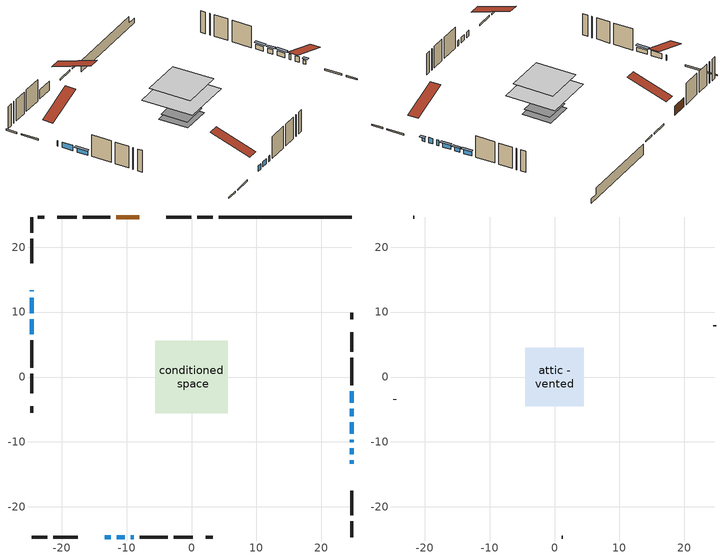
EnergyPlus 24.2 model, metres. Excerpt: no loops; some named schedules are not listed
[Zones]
conditioned space
 floor outside (Floor1 construction): -1.68,-1.68 -1.68,1.68 1.68,1.68 1.68,-1.68 z1.37
 floor adiabatic (AdiabaticFloorConstruction): -5.55,-5.55 -5.55,5.55 5.55,5.55 5.55,-5.55 z3.81
 floor foundation (Slab1 construction): -3.19,-3.19 -3.19,3.19 3.19,3.19 3.19,-3.19 z-1.07
 floor foundation (Slab2 construction): -2.88,-2.88 -2.88,2.88 2.88,2.88 2.88,-2.88 z0
 wall outside (RimJoist1 construction): 3.3,24.65 0.9,24.65 / -24.65,-24.65 -22.25,-24.65 / -24.65,24.65 -24.65,22.25 / 24.65,-24.65 24.65,-22.25 z1.37:1.67
 wall outside (RimJoist2 construction): -0.03,24.65 -3.86,24.65 / -21.32,-24.65 -17.49,-24.65 / -24.65,21.32 -24.65,17.49 / 24.65,-21.32 24.65,-17.49 z1.37:1.67
 wall outside (AdiabaticWallConstruction 1): -8.02,24.65 -11.57,24.65 z1.37:3.4
 wall outside (AdiabaticWallConstruction): -24.65,13.33 -24.65,13.17 / -13.33,-24.65 -12.47,-24.65 / -24.65,12.25 -24.65,9.84 / 24.65,-11.87 24.65,-10.98 / 24.65,-10.05 24.65,-9.65 / -11.54,-24.65 -10.32,-24.65 / -9.39,-24.65 -8.88,-24.65 z1.37:2.59; 24.65,-13.33 24.65,-12.79 z1.37:2.21; 24.65,-8.72 24.65,-6.96 z1.37:2.46; 24.65,-6.04 24.65,-4.89 / -24.65,8.91 -24.65,6.62 z1.37:2.36; 24.65,-3.96 24.65,-2.21 z1.37:2.44
 wall outside (Wall1 construction): -12.5,24.65 -16.78,24.65 / -7.95,-24.65 -3.68,-24.65 / -24.65,5.69 -24.65,1.42 / 24.65,-1.28 24.65,2.99 z1.37:6.25
 wall outside (Wall2 construction): -17.71,24.65 -20.66,24.65 / -2.75,-24.65 0.21,-24.65 / -24.65,0.49 -24.65,-2.47 / 24.65,3.92 24.65,6.88 z1.37:6.25
 wall outside (Wall4 construction): -22.66,24.65 -23.72,24.65 / 2.21,-24.65 3.27,-24.65 / -24.65,-4.47 -24.65,-5.53 / 24.65,8.88 24.65,9.94 z1.37:6.25
 wall foundation (FoundationWall1 construction): 4.23,24.65,-1.07 4.23,24.65,1.37 22.61,24.65,1.37 22.61,24.65,-0.13 24.65,24.65,-0.13 24.65,24.65,-1.07
 window (WindowConstruction 8): -24.65,13.33 -24.65,13.17 z1.37:2.59
 window (WindowConstruction 5): 24.65,-13.33 24.65,-12.79 z1.37:2.21
 window (WindowConstruction 6): -13.33,-24.65 -12.47,-24.65 z1.37:2.59
 window (WindowConstruction 7): -24.65,12.25 -24.65,9.84 z1.37:2.59
 window (WindowConstruction 9): 24.65,-11.86 24.65,-10.98 z1.37:2.59
 window (WindowConstruction 10): 24.65,-10.05 24.65,-9.65 z1.37:2.59
 window (WindowConstruction 11): -11.54,-24.65 -10.32,-24.65 z1.37:2.59
 window (WindowConstruction): 24.65,-8.72 24.65,-6.97 z1.37:2.46
 window (WindowConstruction 1): 24.65,-6.04 24.65,-4.89 z1.37:2.36
 window (WindowConstruction 2): -9.39,-24.65 -8.88,-24.65 z1.37:2.59
 window (WindowConstruction 3): -24.65,8.91 -24.65,6.62 z1.37:2.36
 window (WindowConstruction 4): 24.65,-3.96 24.65,-2.21 z1.37:2.44
 door (Door): -8.02,24.65 -11.57,24.65 z1.37:3.4
 ceiling adiabatic (AdiabaticFloorConstruction): 5.55,-5.55 5.55,5.55 -5.55,5.55 -5.55,-5.55 z3.81
attic - vented
 floor to conditioned space (Floor2 construction Reversed): -4.5,-4.5 -4.5,4.5 4.5,4.5 4.5,-4.5 z6.25
 wall outside (Wall3 construction): -21.59,24.65 -21.73,24.65 / 1.14,-24.65 1.28,-24.65 / -24.65,-3.4 -24.65,-3.54 / 24.65,7.81 24.65,7.95 z1.37:6.25
 roof outside (Roof1 construction): -7.1,24.65,6.25 -7.1,15.89,9.17 -4.79,15.89,9.17 -4.79,24.65,6.25; -14.26,-24.65,6.25 -14.26,-15.89,9.17 -16.56,-15.89,9.17 -16.56,-24.65,6.25; -24.65,14.26,6.25 -15.89,14.26,9.17 -15.89,16.56,9.17 -24.65,16.56,6.25; 24.65,-14.26,6.25 15.89,-14.26,9.17 15.89,-16.56,9.17 24.65,-16.56,6.25
shading: 24.65,-12.5 24.65,-13.63 25.26,-13.63 25.26,-12.5 z2.51; 24.65,-6.67 24.65,-9.02 25.26,-9.02 25.26,-6.67 z2.76; 24.65,-4.59 24.65,-6.33 25.26,-6.33 25.26,-4.59 z2.66; -24.65,6.32 -24.65,9.21 -25.26,9.21 -25.26,6.32 z2.66; 24.65,-1.91 24.65,-4.26 25.26,-4.26 25.26,-1.91 z2.74
[Building]
Building 1: Terrain=Suburbs
[Site:Location]
Summerland CS_BC: Latitude {deg}=49.56; Longitude {deg}=-119.65; Time Zone {hr}=-8; Elevation {m}=454; Keep Site Location Information=Yes
[Site:GroundTemperature:Shallow]
5.06956, 3.19416, 3.04397, 3.93394, 7.50669, 11.0628, 14.1458, 16.0987, 16.2646, 14.6762, 11.6719, 8.22487
[Site:WaterMainsTemperature]
Calculation Method=Schedule; Temperature Schedule=mains temperature schedule
[Material] Roughness=Rough; Thermal Absorptance=0.9
Name | Thickness {m} | Conductivity {W/m-K} | Density {kg/m3} | Specific Heat {J/kg-K} | Solar Absorptance | Visible Absorptance
asphalt or fiberglass shingles | 0.00635 | 0.162714 | 1121.4 | 1465.45 | 0.4 | 0.4
ceiling loosefill ins | 0.169333 | 0.0480833 | 16.02 | 1046.75 | 0.7 | 0.7
ceiling stud and cavity | 0.1397 | 0.0975857 | 65.682 | 1177.47 | 0.7 | 0.7
concrete 4.0 in. | 0.1016 | 1.803125 | 2242.8 | 837.4 | 0.7 | 0.7
concrete 8.0 in. | 0.2032 | 1.803125 | 2242.8 | 837.4 | 0.7 | 0.7
door material | 0.04445 | 0.0451087 | 512.64 | 1214.23 | 0.7 | 0.7
exterior vertical ins | 0.0860357 | 0.029427 | 32.04 | 1214.23 | 0.7 | 0.7
floor covering | 0.0127 | 0.0433444 | 54.468 | 1339.84 | 0.6 | 0.6
floor rigid ins; rim joist rigid ins; wall rigid ins | 0.051816 | 0.029427 | 32.04 | 1214.23 | 0.7 | 0.7
floor rigid ins 1; wall rigid ins 1 | 0.512978 | 0.029427 | 32.04 | 1214.23 | 0.7 | 0.7
floor stud and cavity | 0.1397 | 0.102213 | 92.3553 | 1139.71 | 0.7 | 0.7
floor stud and cavity 1 | 0.1397 | 1.75129 | 37.0049 | 1207.88 | 0.7 | 0.7
furniture material conditioned space 1 | 0.1524 | 0.115458 | 640.8 | 1214.23 | 0.6 | 0.6
gypsum board | 0.0127 | 0.160291 | 801 | 837.4 | 0.6 | 0.6
gypsum board 1 | 0.0127 | 0.160291 | 801 | 837.4 | 0.7 | 0.7
osb sheathing 0.5 in. | 0.0127 | 0.115458 | 512.64 | 1214.23 | 0.7 | 0.7
osb sheathing 0.75 in. | 0.01905 | 0.115458 | 512.64 | 1214.23 | 0.7 | 0.7
osb sheathing 2.0 in. | 0.0508 | 0.115458 | 512.64 | 1214.23 | 0.7 | 0.7
rim joist stud and cavity | 0.0508 | 0.0408884 | 125.044 | 1163.47 | 0.6 | 0.6
rim joist stud and cavity 1 | 0.0508 | 0.0403734 | 125.044 | 1163.47 | 0.6 | 0.6
wall stud and cavity | 0.1397 | 0.219778 | 139.0536 | 1170.24 | 0.7 | 0.7
wall stud and cavity 1 | 0.1397 | 0.231988 | 139.0536 | 1170.24 | 0.7 | 0.7
wall stud and cavity 2 | 0.0889 | 6.9971 | 50.32683 | 1063.81 | 0.6 | 0.6
wall stud and cavity 3 | 0.1397 | 0.29291 | 139.0536 | 1170.24 | 0.7 | 0.7
wall stud and cavity 4 | 0.0889 | 0.380278 | 52.3479 | 1209.89 | 0.7 | 0.7
wall stud and cavity 5 | 0.0889 | 0.391764 | 83.0341 | 1211.67 | 0.7 | 0.7
wood siding | 0.0254 | 0.102417 | 544.68 | 1172.36 | 0.4 | 0.4
wood siding 1 | 0.00254 | 0.102417 | 544.68 | 1172.36 | 0.4 | 0.4
wood siding 2; wood siding 3; wood siding 4 | 0.0254 | 0.102417 | 544.68 | 1172.36 | 0.7 | 0.7
[WindowMaterial:SimpleGlazingSystem]
Name | U-Factor {W/m2-K} | Solar Heat Gain Coefficient
WindowMaterial | 2.91168 | 0.67
WindowMaterial 1 | 2.93382 | 0.65
WindowMaterial 10 | 2.96789 | 0.62
WindowMaterial 2 | 3.01161 | 0.56
WindowMaterial 3 | 2.91338 | 0.67
WindowMaterial 4 | 2.99458 | 0.59
WindowMaterial 5 | 2.9395 | 0.65
WindowMaterial 6 | 2.929848 | 0.66
WindowMaterial 7 | 4.94781 | 0.44
WindowMaterial 8 | 2.93609 | 0.65
WindowMaterial 9 | 2.99117 | 0.59
[Construction]
AdiabaticFloorConstruction: floor stud and cavity 1, floor rigid ins 1, osb sheathing 0.75 in., floor covering
AdiabaticWallConstruction: wood siding 3, wall rigid ins 1, wall stud and cavity 4, gypsum board
AdiabaticWallConstruction 1: wood siding 4, wall rigid ins 1, wall stud and cavity 4, gypsum board
Door: door material
Floor1 construction: floor stud and cavity, floor rigid ins, osb sheathing 0.75 in., floor covering
Floor2 construction Reversed: gypsum board, ceiling stud and cavity, ceiling loosefill ins
FoundationWall1 construction: concrete 8.0 in., gypsum board 1
furniture construction conditioned space 1: furniture material conditioned space 1
PartitionWallConstruction: gypsum board, wall stud and cavity 5, gypsum board
RimJoist1 construction: wood siding 2, rim joist rigid ins, osb sheathing 2.0 in., rim joist stud and cavity
RimJoist2 construction: wood siding 2, rim joist rigid ins, osb sheathing 2.0 in., rim joist stud and cavity 1
Roof1 construction: asphalt or fiberglass shingles
Slab1 construction; Slab2 construction: concrete 4.0 in.
Wall1 construction: wood siding, wall rigid ins, osb sheathing 0.5 in., wall stud and cavity, gypsum board
Wall2 construction: wood siding, wall rigid ins, osb sheathing 0.5 in., wall stud and cavity 1, gypsum board
Wall3 construction: wood siding 1, wall stud and cavity 2
Wall4 construction: wood siding, wall rigid ins, osb sheathing 0.5 in., wall stud and cavity 3, gypsum board
WindowConstruction: WindowMaterial
WindowConstruction 1; WindowConstruction 3: WindowMaterial 1
WindowConstruction 10: WindowMaterial 9
WindowConstruction 11: WindowMaterial 10
WindowConstruction 2: WindowMaterial 2
WindowConstruction 4: WindowMaterial 3
WindowConstruction 5: WindowMaterial 4
WindowConstruction 6: WindowMaterial 5
WindowConstruction 7: WindowMaterial 6
WindowConstruction 8: WindowMaterial 7
WindowConstruction 9: WindowMaterial 8
[Zone] Multiplier=1; Part of Total Floor Area=Yes
Name | Volume {m3}
attic - vented | 38.3008
conditioned space | 412.2
[Space]
Name | Zone | Volume {m3}
attic - vented 1 | attic - vented | 38.3008
conditioned space 1 | conditioned space | 412.2
[ZoneInfiltration:EffectiveLeakageArea]
infil attic - vented 1: Zone or Space=attic - vented 1; Schedule=Always On Discrete; Effective Air Leakage Area {cm2}=3879.84; Stack Coefficient=0.000542102; Wind Coefficient=1.57312e-05
[ZoneMixing]
whole house fan mix: Zone or Space=attic - vented; Schedule=Always On Continuous; Design Flow Rate Calculation Method=Flow/Zone; Design Flow Rate {m3/s}=0; Source Zone or Space=conditioned space
[SurfaceProperty:ExposedFoundationPerimeter] Exposed Perimeter Calculation Method=TotalExposedPerimeter
Name | Total Exposed Perimeter {m}
Slab1 | 20.422
Slab2 | 17.983
[InternalMass] Zone or ZoneList=conditioned space; Space or SpaceList=conditioned space 1
Name | Construction | Surface Area {m2}
furniture mass conditioned space 1 | furniture construction conditioned space 1 | 83.315
partition wall mass | PartitionWallConstruction | 208.287
[Lights]
interior lighting: Zone or ZoneList or Space or SpaceList=conditioned space 1; Schedule=interior lighting schedule; Design Level Calculation Method=LightingLevel; Lighting Level {W}=343.2; Return Air Fraction=0; Fraction Radiant=0.6; Fraction Visible=0.2; Fraction Replaceable=1
[People]
occupants: Zone or ZoneList or Space or SpaceList=conditioned space 1; Number of People Schedule=occupants schedule; Number of People Calculation Method=People; Number of People=3; Fraction Radiant=0.314171; Sensible Heat Fraction=0.56303; Activity Level Schedule=occupants activity schedule; Carbon Dioxide Generation Rate {m3/s-W}=0; Enable ASHRAE 55 Comfort Warnings=No; Mean Radiant Temperature Calculation Type=EnclosureAveraged
[ElectricEquipment] Zone or ZoneList or Space or SpaceList=conditioned space 1; Design Level Calculation Method=EquipmentLevel
Name | Schedule | Design Level {W} | Fraction Latent | Fraction Radiant | Fraction Lost
clothes dryer | clothes dryer schedule | 140.772 | 0.015 | 0.081 | 0.85
clothes washer | clothes washer schedule | 32.1985 | 0.03 | 0.162 | 0.7
cooking range | cooking range schedule | 215.147 | 0.08 | 0.432 | 0.2
dishwasher | dishwasher schedule | 66.8632 | 0.3 | 0.18 | 0.4
fridge | fridge schedule | 72.9452 | 0 | 0.6 | 0
mech vent house fan | mech vent house fan schedule | 19.9167 | 0 | 0 | 0.5
mech vent house fan cfis | mech vent house fan cfis schedule | 0 | 0 | 0 | 0
misc plug loads | misc plug loads schedule | 494.7 | 0.045 | 0.513 | 0.1
whole house fan | Always On Discrete | 0 | 0 | 0 | 1
[OtherEquipment] Zone or ZoneList or Space or SpaceList=conditioned space 1; Design Level Calculation Method=EquipmentLevel
Name | Fuel Type | Schedule | Design Level {W} | Fraction Latent | Fraction Radiant | Fraction Lost
clothes dryer 1 | Electricity | clothes dryer schedule | 0 | 0.015 | 0.081 | 0.85
cooking range 1 | Electricity | cooking range schedule | 0 | 0.08 | 0.432 | 0.2
general water use latent | None | general water use schedule | 62.594 | 1 | 0 | 0
general water use sensible | None | general water use schedule | -61.6891 | 0 | 0.6 | 0
mech vent house fan latent load | None | Always On Discrete | 0 | 1 | 0 | 0
mech vent house fan sensible load | None | Always On Discrete | 0 | 0 | 0 | 0
water heater energy adjustment1 | NaturalGas | Always On Discrete | 0.01 | 0 | 0 | 1
[ZoneInfiltration:DesignFlowRate] Zone or ZoneList or Space or SpaceList=conditioned space 1; Schedule=Always On Discrete; Design Flow Rate Calculation Method=Flow/Zone; Design Flow Rate {m3/s}=0
infil flow; natural vent flow; whole house fan flow
[Foundation:Kiva] Initial Indoor Air Temperature {C}=18; Wall Depth Below Slab {m}=0.2032
Name | Wall Height Above Grade {m} | Custom Block Material Name 1 | Custom Block Depth 1 {m} | Custom Block X Position 1 {m} | Custom Block Z Position 1 {m}
Foundation Kiva 1 | 1.36998 | exterior vertical ins | 2.43998 | 0.2159 | 0
Foundation Kiva 2 | 0.1016
[Foundation:Kiva:Settings]
Soil Conductivity {W/m-K}=0.849921; Soil Density {kg/m3}=1842.3; Soil Specific Heat {J/kg-K}=418.7; Ground Solar Absorptivity=0.9; Ground Thermal Absorptivity=0.9; Ground Surface Roughness {m}=0.03; Far-Field Width {m}=40; Deep-Ground Boundary Condition=ZeroFlux; Deep-Ground Depth {m}=40; Minimum Cell Dimension {m}=0.2; Maximum Cell Growth Coefficient=3; Simulation Timestep=Timestep
[Exterior:Lights]
exterior lighting: Schedule=exterior lighting schedule; Design Level {W}=75.6
[Schedule:Constant]
Name | Hourly Value
Always On Continuous; mech vent house fan schedule; mech vent house fan cfis schedule; Always On Discrete | 1
occupants activity schedule | 117.228
fridge schedule | 0
[Schedule:Week:Daily]
interior lighting schedule Week Rule - Jan1-Jan27: interior lighting schedule day, interior lighting schedule day, interior lighting schedule day, interior lighting schedule day, interior lighting schedule day, interior lighting schedule day, interior lighting schedule day, interior lighting schedule default day, interior lighting schedule default day, interior lighting schedule default day, interior lighting schedule default day, interior lighting schedule default day
interior lighting schedule Week Rule - Jan28-Feb3: interior lighting schedule day, interior lighting schedule day, interior lighting schedule day, interior lighting schedule day, interior lighting schedule day 1, interior lighting schedule day 1, interior lighting schedule day 1, interior lighting schedule default day, interior lighting schedule default day, interior lighting schedule default day, interior lighting schedule default day, interior lighting schedule default day
interior lighting schedule Week Rule - Feb4-Feb24: interior lighting schedule day 1, interior lighting schedule day 1, interior lighting schedule day 1, interior lighting schedule day 1, interior lighting schedule day 1, interior lighting schedule day 1, interior lighting schedule day 1, interior lighting schedule default day, interior lighting schedule default day, interior lighting schedule default day, interior lighting schedule default day, interior lighting schedule default day
interior lighting schedule Week Rule - Feb25-Mar3: interior lighting schedule day 1, interior lighting schedule day 1, interior lighting schedule day 1, interior lighting schedule day 1, interior lighting schedule day 2, interior lighting schedule day 2, interior lighting schedule day 2, interior lighting schedule default day, interior lighting schedule default day, interior lighting schedule default day, interior lighting schedule default day, interior lighting schedule default day
interior lighting schedule Week Rule - Mar4-Mar31: interior lighting schedule day 2, interior lighting schedule day 2, interior lighting schedule day 2, interior lighting schedule day 2, interior lighting schedule day 2, interior lighting schedule day 2, interior lighting schedule day 2, interior lighting schedule default day, interior lighting schedule default day, interior lighting schedule default day, interior lighting schedule default day, interior lighting schedule default day
interior lighting schedule Week Rule - Apr1-Apr28: interior lighting schedule day 3, interior lighting schedule day 3, interior lighting schedule day 3, interior lighting schedule day 3, interior lighting schedule day 3, interior lighting schedule day 3, interior lighting schedule day 3, interior lighting schedule default day, interior lighting schedule default day, interior lighting schedule default day, interior lighting schedule default day, interior lighting schedule default day
interior lighting schedule Week Rule - Apr29-May5: interior lighting schedule day 3, interior lighting schedule day 3, interior lighting schedule day 4, interior lighting schedule day 4, interior lighting schedule day 4, interior lighting schedule day 4, interior lighting schedule day 4, interior lighting schedule default day, interior lighting schedule default day, interior lighting schedule default day, interior lighting schedule default day, interior lighting schedule default day
interior lighting schedule Week Rule - May6-May26: interior lighting schedule day 4, interior lighting schedule day 4, interior lighting schedule day 4, interior lighting schedule day 4, interior lighting schedule day 4, interior lighting schedule day 4, interior lighting schedule day 4, interior lighting schedule default day, interior lighting schedule default day, interior lighting schedule default day, interior lighting schedule default day, interior lighting schedule default day
interior lighting schedule Week Rule - May27-Jun2: interior lighting schedule day 4, interior lighting schedule day 4, interior lighting schedule day 4, interior lighting schedule day 4, interior lighting schedule day 4, interior lighting schedule day 5, interior lighting schedule day 5, interior lighting schedule default day, interior lighting schedule default day, interior lighting schedule default day, interior lighting schedule default day, interior lighting schedule default day
interior lighting schedule Week Rule - Jun3-Jun30: interior lighting schedule day 5, interior lighting schedule day 5, interior lighting schedule day 5, interior lighting schedule day 5, interior lighting schedule day 5, interior lighting schedule day 5, interior lighting schedule day 5, interior lighting schedule default day, interior lighting schedule default day, interior lighting schedule default day, interior lighting schedule default day, interior lighting schedule default day
interior lighting schedule Week Rule - Jul1-Jul28: interior lighting schedule day 6, interior lighting schedule day 6, interior lighting schedule day 6, interior lighting schedule day 6, interior lighting schedule day 6, interior lighting schedule day 6, interior lighting schedule day 6, interior lighting schedule default day, interior lighting schedule default day, interior lighting schedule default day, interior lighting schedule default day, interior lighting schedule default day
interior lighting schedule Week Rule - Jul29-Aug4: interior lighting schedule day 6, interior lighting schedule day 6, interior lighting schedule day 6, interior lighting schedule day 7, interior lighting schedule day 7, interior lighting schedule day 7, interior lighting schedule day 7, interior lighting schedule default day, interior lighting schedule default day, interior lighting schedule default day, interior lighting schedule default day, interior lighting schedule default day
interior lighting schedule Week Rule - Aug5-Aug25: interior lighting schedule day 7, interior lighting schedule day 7, interior lighting schedule day 7, interior lighting schedule day 7, interior lighting schedule day 7, interior lighting schedule day 7, interior lighting schedule day 7, interior lighting schedule default day, interior lighting schedule default day, interior lighting schedule default day, interior lighting schedule default day, interior lighting schedule default day
interior lighting schedule Week Rule - Aug26-Sep1: interior lighting schedule day 7, interior lighting schedule day 7, interior lighting schedule day 7, interior lighting schedule day 7, interior lighting schedule day 7, interior lighting schedule day 7, interior lighting schedule day 8, interior lighting schedule default day, interior lighting schedule default day, interior lighting schedule default day, interior lighting schedule default day, interior lighting schedule default day
interior lighting schedule Week Rule - Sep2-Sep29: interior lighting schedule day 8, interior lighting schedule day 8, interior lighting schedule day 8, interior lighting schedule day 8, interior lighting schedule day 8, interior lighting schedule day 8, interior lighting schedule day 8, interior lighting schedule default day, interior lighting schedule default day, interior lighting schedule default day, interior lighting schedule default day, interior lighting schedule default day
interior lighting schedule Week Rule - Sep30-Oct6: interior lighting schedule day 8, interior lighting schedule day 9, interior lighting schedule day 9, interior lighting schedule day 9, interior lighting schedule day 9, interior lighting schedule day 9, interior lighting schedule day 9, interior lighting schedule default day, interior lighting schedule default day, interior lighting schedule default day, interior lighting schedule default day, interior lighting schedule default day
interior lighting schedule Week Rule - Oct7-Oct27: interior lighting schedule day 9, interior lighting schedule day 9, interior lighting schedule day 9, interior lighting schedule day 9, interior lighting schedule day 9, interior lighting schedule day 9, interior lighting schedule day 9, interior lighting schedule default day, interior lighting schedule default day, interior lighting schedule default day, interior lighting schedule default day, interior lighting schedule default day
interior lighting schedule Week Rule - Oct28-Nov3: interior lighting schedule day 9, interior lighting schedule day 9, interior lighting schedule day 9, interior lighting schedule day 9, interior lighting schedule day 10, interior lighting schedule day 10, interior lighting schedule day 10, interior lighting schedule default day, interior lighting schedule default day, interior lighting schedule default day, interior lighting schedule default day, interior lighting schedule default day
interior lighting schedule Week Rule - Nov4-Nov24: interior lighting schedule day 10, interior lighting schedule day 10, interior lighting schedule day 10, interior lighting schedule day 10, interior lighting schedule day 10, interior lighting schedule day 10, interior lighting schedule day 10, interior lighting schedule default day, interior lighting schedule default day, interior lighting schedule default day, interior lighting schedule default day, interior lighting schedule default day
interior lighting schedule Week Rule - Nov25-Dec1: interior lighting schedule day 10, interior lighting schedule day 10, interior lighting schedule day 10, interior lighting schedule day 10, interior lighting schedule day 10, interior lighting schedule day 10, interior lighting schedule day 11, interior lighting schedule default day, interior lighting schedule default day, interior lighting schedule default day, interior lighting schedule default day, interior lighting schedule default day
interior lighting schedule Week Rule - Dec2-Dec31: interior lighting schedule day 11, interior lighting schedule day 11, interior lighting schedule day 11, interior lighting schedule day 11, interior lighting schedule day 11, interior lighting schedule day 11, interior lighting schedule day 11, interior lighting schedule default day, interior lighting schedule default day, interior lighting schedule default day, interior lighting schedule default day, interior lighting schedule default day
occupants schedule Week Rule - Jan1-Dec31: occupants schedule day, occupants schedule day, occupants schedule day, occupants schedule day, occupants schedule day, occupants schedule day, occupants schedule day, occupants schedule default day, occupants schedule default day, occupants schedule default day, occupants schedule default day, occupants schedule default day
clothes dryer schedule Week Rule - Jan1-Dec31: clothes dryer schedule day, clothes dryer schedule day, clothes dryer schedule day, clothes dryer schedule day, clothes dryer schedule day, clothes dryer schedule day, clothes dryer schedule day, clothes dryer schedule default day, clothes dryer schedule default day, clothes dryer schedule default day, clothes dryer schedule default day, clothes dryer schedule default day
clothes washer schedule Week Rule - Jan1-Dec31: clothes washer schedule day, clothes washer schedule day, clothes washer schedule day, clothes washer schedule day, clothes washer schedule day, clothes washer schedule day, clothes washer schedule day, clothes washer schedule default day, clothes washer schedule default day, clothes washer schedule default day, clothes washer schedule default day, clothes washer schedule default day
cooking range schedule Week Rule - Jan1-Dec31: cooking range schedule day, cooking range schedule day, cooking range schedule day, cooking range schedule day, cooking range schedule day, cooking range schedule day, cooking range schedule day, cooking range schedule default day, cooking range schedule default day, cooking range schedule default day, cooking range schedule default day, cooking range schedule default day
dishwasher schedule Week Rule - Jan1-Dec31: dishwasher schedule day, dishwasher schedule day, dishwasher schedule day, dishwasher schedule day, dishwasher schedule day, dishwasher schedule day, dishwasher schedule day, dishwasher schedule default day, dishwasher schedule default day, dishwasher schedule default day, dishwasher schedule default day, dishwasher schedule default day
misc plug loads schedule Week Rule - Jan1-Dec31: misc plug loads schedule day, misc plug loads schedule day, misc plug loads schedule day, misc plug loads schedule day, misc plug loads schedule day, misc plug loads schedule day, misc plug loads schedule day, misc plug loads schedule default day, misc plug loads schedule default day, misc plug loads schedule default day, misc plug loads schedule default day, misc plug loads schedule default day
general water use schedule Week Rule - Jan1-Dec31: general water use schedule day, general water use schedule day, general water use schedule day, general water use schedule day, general water use schedule day, general water use schedule day, general water use schedule day, general water use schedule default day, general water use schedule default day, general water use schedule default day, general water use schedule default day, general water use schedule default day
exterior lighting schedule Week Rule - Jan1-Jan27: exterior lighting schedule day, exterior lighting schedule day, exterior lighting schedule day, exterior lighting schedule day, exterior lighting schedule day, exterior lighting schedule day, exterior lighting schedule day, exterior lighting schedule default day, exterior lighting schedule default day, exterior lighting schedule default day, exterior lighting schedule default day, exterior lighting schedule default day
exterior lighting schedule Week Rule - Jan28-Feb3: exterior lighting schedule day, exterior lighting schedule day, exterior lighting schedule day, exterior lighting schedule day, exterior lighting schedule day 1, exterior lighting schedule day 1, exterior lighting schedule day 1, exterior lighting schedule default day, exterior lighting schedule default day, exterior lighting schedule default day, exterior lighting schedule default day, exterior lighting schedule default day
exterior lighting schedule Week Rule - Feb4-Feb24: exterior lighting schedule day 1, exterior lighting schedule day 1, exterior lighting schedule day 1, exterior lighting schedule day 1, exterior lighting schedule day 1, exterior lighting schedule day 1, exterior lighting schedule day 1, exterior lighting schedule default day, exterior lighting schedule default day, exterior lighting schedule default day, exterior lighting schedule default day, exterior lighting schedule default day
exterior lighting schedule Week Rule - Feb25-Mar3: exterior lighting schedule day 1, exterior lighting schedule day 1, exterior lighting schedule day 1, exterior lighting schedule day 1, exterior lighting schedule day 2, exterior lighting schedule day 2, exterior lighting schedule day 2, exterior lighting schedule default day, exterior lighting schedule default day, exterior lighting schedule default day, exterior lighting schedule default day, exterior lighting schedule default day
exterior lighting schedule Week Rule - Mar4-Mar31: exterior lighting schedule day 2, exterior lighting schedule day 2, exterior lighting schedule day 2, exterior lighting schedule day 2, exterior lighting schedule day 2, exterior lighting schedule day 2, exterior lighting schedule day 2, exterior lighting schedule default day, exterior lighting schedule default day, exterior lighting schedule default day, exterior lighting schedule default day, exterior lighting schedule default day
exterior lighting schedule Week Rule - Apr1-Apr28: exterior lighting schedule day 3, exterior lighting schedule day 3, exterior lighting schedule day 3, exterior lighting schedule day 3, exterior lighting schedule day 3, exterior lighting schedule day 3, exterior lighting schedule day 3, exterior lighting schedule default day, exterior lighting schedule default day, exterior lighting schedule default day, exterior lighting schedule default day, exterior lighting schedule default day
exterior lighting schedule Week Rule - Apr29-May5: exterior lighting schedule day 3, exterior lighting schedule day 3, exterior lighting schedule day 4, exterior lighting schedule day 4, exterior lighting schedule day 4, exterior lighting schedule day 4, exterior lighting schedule day 4, exterior lighting schedule default day, exterior lighting schedule default day, exterior lighting schedule default day, exterior lighting schedule default day, exterior lighting schedule default day
exterior lighting schedule Week Rule - May6-May26: exterior lighting schedule day 4, exterior lighting schedule day 4, exterior lighting schedule day 4, exterior lighting schedule day 4, exterior lighting schedule day 4, exterior lighting schedule day 4, exterior lighting schedule day 4, exterior lighting schedule default day, exterior lighting schedule default day, exterior lighting schedule default day, exterior lighting schedule default day, exterior lighting schedule default day
exterior lighting schedule Week Rule - May27-Jun2: exterior lighting schedule day 4, exterior lighting schedule day 4, exterior lighting schedule day 4, exterior lighting schedule day 4, exterior lighting schedule day 4, exterior lighting schedule day 5, exterior lighting schedule day 5, exterior lighting schedule default day, exterior lighting schedule default day, exterior lighting schedule default day, exterior lighting schedule default day, exterior lighting schedule default day
exterior lighting schedule Week Rule - Jun3-Jun30: exterior lighting schedule day 5, exterior lighting schedule day 5, exterior lighting schedule day 5, exterior lighting schedule day 5, exterior lighting schedule day 5, exterior lighting schedule day 5, exterior lighting schedule day 5, exterior lighting schedule default day, exterior lighting schedule default day, exterior lighting schedule default day, exterior lighting schedule default day, exterior lighting schedule default day
exterior lighting schedule Week Rule - Jul1-Jul28: exterior lighting schedule day 6, exterior lighting schedule day 6, exterior lighting schedule day 6, exterior lighting schedule day 6, exterior lighting schedule day 6, exterior lighting schedule day 6, exterior lighting schedule day 6, exterior lighting schedule default day, exterior lighting schedule default day, exterior lighting schedule default day, exterior lighting schedule default day, exterior lighting schedule default day
exterior lighting schedule Week Rule - Jul29-Aug4: exterior lighting schedule day 6, exterior lighting schedule day 6, exterior lighting schedule day 6, exterior lighting schedule day 7, exterior lighting schedule day 7, exterior lighting schedule day 7, exterior lighting schedule day 7, exterior lighting schedule default day, exterior lighting schedule default day, exterior lighting schedule default day, exterior lighting schedule default day, exterior lighting schedule default day
exterior lighting schedule Week Rule - Aug5-Aug25: exterior lighting schedule day 7, exterior lighting schedule day 7, exterior lighting schedule day 7, exterior lighting schedule day 7, exterior lighting schedule day 7, exterior lighting schedule day 7, exterior lighting schedule day 7, exterior lighting schedule default day, exterior lighting schedule default day, exterior lighting schedule default day, exterior lighting schedule default day, exterior lighting schedule default day
exterior lighting schedule Week Rule - Aug26-Sep1: exterior lighting schedule day 7, exterior lighting schedule day 7, exterior lighting schedule day 7, exterior lighting schedule day 7, exterior lighting schedule day 7, exterior lighting schedule day 7, exterior lighting schedule day 8, exterior lighting schedule default day, exterior lighting schedule default day, exterior lighting schedule default day, exterior lighting schedule default day, exterior lighting schedule default day
exterior lighting schedule Week Rule - Sep2-Sep29: exterior lighting schedule day 8, exterior lighting schedule day 8, exterior lighting schedule day 8, exterior lighting schedule day 8, exterior lighting schedule day 8, exterior lighting schedule day 8, exterior lighting schedule day 8, exterior lighting schedule default day, exterior lighting schedule default day, exterior lighting schedule default day, exterior lighting schedule default day, exterior lighting schedule default day
exterior lighting schedule Week Rule - Sep30-Oct6: exterior lighting schedule day 8, exterior lighting schedule day 9, exterior lighting schedule day 9, exterior lighting schedule day 9, exterior lighting schedule day 9, exterior lighting schedule day 9, exterior lighting schedule day 9, exterior lighting schedule default day, exterior lighting schedule default day, exterior lighting schedule default day, exterior lighting schedule default day, exterior lighting schedule default day
exterior lighting schedule Week Rule - Oct7-Oct27: exterior lighting schedule day 9, exterior lighting schedule day 9, exterior lighting schedule day 9, exterior lighting schedule day 9, exterior lighting schedule day 9, exterior lighting schedule day 9, exterior lighting schedule day 9, exterior lighting schedule default day, exterior lighting schedule default day, exterior lighting schedule default day, exterior lighting schedule default day, exterior lighting schedule default day
exterior lighting schedule Week Rule - Oct28-Nov3: exterior lighting schedule day 9, exterior lighting schedule day 9, exterior lighting schedule day 9, exterior lighting schedule day 9, exterior lighting schedule day 10, exterior lighting schedule day 10, exterior lighting schedule day 10, exterior lighting schedule default day, exterior lighting schedule default day, exterior lighting schedule default day, exterior lighting schedule default day, exterior lighting schedule default day
exterior lighting schedule Week Rule - Nov4-Nov24: exterior lighting schedule day 10, exterior lighting schedule day 10, exterior lighting schedule day 10, exterior lighting schedule day 10, exterior lighting schedule day 10, exterior lighting schedule day 10, exterior lighting schedule day 10, exterior lighting schedule default day, exterior lighting schedule default day, exterior lighting schedule default day, exterior lighting schedule default day, exterior lighting schedule default day
[Schedule:Year]
interior lighting schedule: interior lighting schedule Week Rule - Jan1-Jan27, 1, 1, 1, 27, interior lighting schedule Week Rule - Jan28-Feb3, 1, 28, 2, 3, interior lighting schedule Week Rule - Feb4-Feb24, 2, 4, 2, 24, interior lighting schedule Week Rule - Feb25-Mar3, 2, 25, 3, 3, interior lighting schedule Week Rule - Mar4-Mar31, 3, 4, 3, 31, interior lighting schedule Week Rule - Apr1-Apr28, 4, 1, 4, 28, interior lighting schedule Week Rule - Apr29-May5, 4, 29, 5, 5, interior lighting schedule Week Rule - May6-May26, 5, 6, 5, 26, interior lighting schedule Week Rule - May27-Jun2, 5, 27, 6, 2, interior lighting schedule Week Rule - Jun3-Jun30, 6, 3, 6, 30, interior lighting schedule Week Rule - Jul1-Jul28, 7, 1, 7, 28, interior lighting schedule Week Rule - Jul29-Aug4, 7, 29, 8, 4, interior lighting schedule Week Rule - Aug5-Aug25, 8, 5, 8, 25, interior lighting schedule Week Rule - Aug26-Sep1, 8, 26, 9, 1, interior lighting schedule Week Rule - Sep2-Sep29, 9, 2, 9, 29, interior lighting schedule Week Rule - Sep30-Oct6, 9, 30, 10, 6, interior lighting schedule Week Rule - Oct7-Oct27, 10, 7, 10, 27, interior lighting schedule Week Rule - Oct28-Nov3, 10, 28, 11, 3, interior lighting schedule Week Rule - Nov4-Nov24, 11, 4, 11, 24, interior lighting schedule Week Rule - Nov25-Dec1, 11, 25, 12, 1, interior lighting schedule Week Rule - Dec2-Dec31, 12, 2, 12, 31
occupants schedule: occupants schedule Week Rule - Jan1-Dec31, 1, 1, 12, 31
clothes dryer schedule: clothes dryer schedule Week Rule - Jan1-Dec31, 1, 1, 12, 31
clothes washer schedule: clothes washer schedule Week Rule - Jan1-Dec31, 1, 1, 12, 31
cooking range schedule: cooking range schedule Week Rule - Jan1-Dec31, 1, 1, 12, 31
dishwasher schedule: dishwasher schedule Week Rule - Jan1-Dec31, 1, 1, 12, 31
misc plug loads schedule: misc plug loads schedule Week Rule - Jan1-Dec31, 1, 1, 12, 31
general water use schedule: general water use schedule Week Rule - Jan1-Dec31, 1, 1, 12, 31
exterior lighting schedule: exterior lighting schedule Week Rule - Jan1-Jan27, 1, 1, 1, 27, exterior lighting schedule Week Rule - Jan28-Feb3, 1, 28, 2, 3, exterior lighting schedule Week Rule - Feb4-Feb24, 2, 4, 2, 24, exterior lighting schedule Week Rule - Feb25-Mar3, 2, 25, 3, 3, exterior lighting schedule Week Rule - Mar4-Mar31, 3, 4, 3, 31, exterior lighting schedule Week Rule - Apr1-Apr28, 4, 1, 4, 28, exterior lighting schedule Week Rule - Apr29-May5, 4, 29, 5, 5, exterior lighting schedule Week Rule - May6-May26, 5, 6, 5, 26, exterior lighting schedule Week Rule - May27-Jun2, 5, 27, 6, 2, exterior lighting schedule Week Rule - Jun3-Jun30, 6, 3, 6, 30, exterior lighting schedule Week Rule - Jul1-Jul28, 7, 1, 7, 28, exterior lighting schedule Week Rule - Jul29-Aug4, 7, 29, 8, 4, exterior lighting schedule Week Rule - Aug5-Aug25, 8, 5, 8, 25, exterior lighting schedule Week Rule - Aug26-Sep1, 8, 26, 9, 1, exterior lighting schedule Week Rule - Sep2-Sep29, 9, 2, 9, 29, exterior lighting schedule Week Rule - Sep30-Oct6, 9, 30, 10, 6, exterior lighting schedule Week Rule - Oct7-Oct27, 10, 7, 10, 27, exterior lighting schedule Week Rule - Oct28-Nov3, 10, 28, 11, 3, exterior lighting schedule Week Rule - Nov4-Nov24, 11, 4, 11, 24, exterior lighting schedule Week Rule - Nov25-Dec1, 11, 25, 12, 1, exterior lighting schedule Week Rule - Dec2-Dec31, 12, 2, 12, 31
[Schedule:Compact]
mains temperature schedule: Through: 01/01, For: AllDays, Until: 24:00, 8.8, Through: 01/02, For: AllDays, Until: 24:00, 8.73556, Through: 01/03, For: AllDays, Until: 24:00, 8.67222, Through: 01/04, For: AllDays, Until: 24:00, 8.61, Through: 01/05, For: AllDays, Until: 24:00, 8.54889, Through: 01/06, For: AllDays, Until: 24:00, 8.48944, Through: 01/07, For: AllDays, Until: 24:00, 8.43111, Through: 01/08, For: AllDays, Until: 24:00, 8.37389, Through: 01/09, For: AllDays, Until: 24:00, 8.31778, Through: 01/10, For: AllDays, Until: 24:00, 8.26333, Through: 01/11, For: AllDays, Until: 24:00, 8.21056, Through: 01/12, For: AllDays, Until: 24:00, 8.15889, Through: 01/13, For: AllDays, Until: 24:00, 8.10833, Through: 01/14, For: AllDays, Until: 24:00, 8.05944, Through: 01/15, For: AllDays, Until: 24:00, 8.01167, Through: 01/16, For: AllDays, Until: 24:00, 7.96556, Through: 01/17, For: AllDays, Until: 24:00, 7.92111, Through: 01/18, For: AllDays, Until: 24:00, 7.87778, Through: 01/19, For: AllDays, Until: 24:00, 7.83611, Through: 01/20, For: AllDays, Until: 24:00, 7.79556, Through: 01/21, For: AllDays, Until: 24:00, 7.75722, Through: 01/22, For: AllDays, Until: 24:00, 7.71944, Through: 01/23, For: AllDays, Until: 24:00, 7.68389, Through: 01/24, For: AllDays, Until: 24:00, 7.64944, Through: 01/25, For: AllDays, Until: 24:00, 7.61667, Through: 01/26, For: AllDays, Until: 24:00, 7.58556, Through: 01/27, For: AllDays, Until: 24:00, 7.55611, Through: 01/28, For: AllDays, Until: 24:00, 7.52778, Through: 01/29, For: AllDays, Until: 24:00, 7.50167, Through: 01/30, For: AllDays, Until: 24:00, 7.47667, Through: 01/31, For: AllDays, Until: 24:00, 7.45333, Through: 02/01, For: AllDays, Until: 24:00, 7.43111, Through: 02/02, For: AllDays, Until: 24:00, 7.41111, Through: 02/03, For: AllDays, Until: 24:00, 7.39278, Through: 02/04, For: AllDays, Until: 24:00, 7.37556, Through: 02/05, For: AllDays, Until: 24:00, 7.36, Through: 02/06, For: AllDays, Until: 24:00, 7.34667, Through: 02/07, For: AllDays, Until: 24:00, 7.33444, Through: 02/08, For: AllDays, Until: 24:00, 7.32389, Through: 02/09, For: AllDays, Until: 24:00, 7.315, Through: 02/10, For: AllDays, Until: 24:00, 7.30778, Through: 02/11, For: AllDays, Until: 24:00, 7.30222, Through: 02/12, For: AllDays, Until: 24:00, 7.29833, Through: 02/13, For: AllDays, Until: 24:00, 7.29611, Through: 02/14, For: AllDays, Until: 24:00, 7.29556, Through: 02/15, For: AllDays, Until: 24:00, 7.29611, Through: 02/16, For: AllDays, Until: 24:00, 7.29889, Through: 02/17, For: AllDays, Until: 24:00, 7.30278, Through: 02/18, For: AllDays, Until: 24:00, 7.30889, Through: 02/19, For: AllDays, Until: 24:00, 7.31667, Through: 02/20, For: AllDays, Until: 24:00, 7.32556, Through: 02/21, For: AllDays, Until: 24:00, 7.33611, Through: 02/22, For: AllDays, Until: 24:00, 7.34889, Through: 02/23, For: AllDays, Until: 24:00, 7.36278, Through: 02/24, For: AllDays, Until: 24:00, 7.37833, Through: 02/25, For: AllDays, Until: 24:00, 7.39556, Through: 02/26, For: AllDays, Until: 24:00, 7.41444, Through: 02/27, For: AllDays, Until: 24:00, 7.43444, Through: 02/28, For: AllDays, Until: 24:00, 7.45667, Through: 03/01, For: AllDays, Until: 24:00, 7.48056, Through: 03/02, For: AllDays, Until: 24:00, 7.50556, Through: 03/03, For: AllDays, Until: 24:00, 7.53222, Through: 03/04, For: AllDays, Until: 24:00, 7.56056, Through: 03/05, For: AllDays, Until: 24:00, 7.59056, Through: 03/06, For: AllDays, Until: 24:00, 7.62222, Through: 03/07, For: AllDays, Until: 24:00, 7.655, Through: 03/08, For: AllDays, Until: 24:00, 7.68944, Through: 03/09, For: AllDays, Until: 24:00, 7.72556, Through: 03/10, For: AllDays, Until: 24:00, 7.76333, Through: 03/11, For: AllDays, Until: 24:00, 7.80222, Through: 03/12, For: AllDays, Until: 24:00, 7.84278, Through: 03/13, For: AllDays, Until: 24:00, 7.88444, Through: 03/14, For: AllDays, Until: 24:00, 7.92833, Through: 03/15, For: AllDays, Until: 24:00, 7.97278, Through: 03/16, For: AllDays, Until: 24:00, 8.01944, Through: 03/17, For: AllDays, Until: 24:00, 8.06722, Through: 03/18, For: AllDays, Until: 24:00, 8.11611, Through: 03/19, For: AllDays, Until: 24:00, 8.16667, Through: 03/20, For: AllDays, Until: 24:00, 8.21889, Through: 03/21, For: AllDays, Until: 24:00, 8.27222, Through: 03/22, For: AllDays, Until: 24:00, 8.32667, Through: 03/23, For: AllDays, Until: 24:00, 8.38278, Through: 03/24, For: AllDays, Until: 24:00, 8.44, Through: 03/25, For: AllDays, Until: 24:00, 8.49889, Through: 03/26, For: AllDays, Until: 24:00, 8.55889, Through: 03/27, For: AllDays, Until: 24:00, 8.62, Through: 03/28, For: AllDays, Until: 24:00, 8.68222, Through: 03/29, For: AllDays, Until: 24:00, 8.74611, Through: 03/30, For: AllDays, Until: 24:00, 8.81056, Through: 03/31, For: AllDays, Until: 24:00, 8.87667, Through: 04/01, For: AllDays, Until: 24:00, 8.94389, Through: 04/02, For: AllDays, Until: 24:00, 9.01222, Through: 04/03, For: AllDays, Until: 24:00, 9.08167, Through: 04/04, For: AllDays, Until: 24:00, 9.15222, Through: 04/05, For: AllDays, Until: 24:00, 9.22389, Through: 04/06, For: AllDays, Until: 24:00, 9.29667, Through: 04/07, For: AllDays, Until: 24:00, 9.37056, Through: 04/08, For: AllDays, Until: 24:00, 9.445, Through: 04/09, For: AllDays, Until: 24:00, 9.52111, Through: 04/10, For: AllDays, Until: 24:00, 9.59778, Through: 04/11, For: AllDays, Until: 24:00, 9.67556, Through: 04/12, For: AllDays, Until: 24:00, 9.75389, Through: 04/13, For: AllDays, Until: 24:00, 9.83389, Through: 04/14, For: AllDays, Until: 24:00, 9.91389, Through: 04/15, For: AllDays, Until: 24:00, 9.99556, Through: 04/16, For: AllDays, Until: 24:00, 10.0778, Through: 04/17, For: AllDays, Until: 24:00, 10.1606, Through: 04/18, For: AllDays, Until: 24:00, 10.2444, Through: 04/19, For: AllDays, Until: 24:00, 10.3289, Through: 04/20, For: AllDays, Until: 24:00, 10.4139, Through: 04/21, For: AllDays, Until: 24:00, 10.5, Through: 04/22, For: AllDays, Until: 24:00, 10.5867, Through: 04/23, For: AllDays, Until: 24:00, 10.6739, Through: 04/24, For: AllDays, Until: 24:00, 10.7617, Through: 04/25, For: AllDays, Until: 24:00, 10.8506, Through: 04/26, For: AllDays, Until: 24:00, 10.9394, Through: 04/27, For: AllDays, Until: 24:00, 11.0294, Through: 04/28, For: AllDays, Until: 24:00, 11.1194, Through: 04/29, For: AllDays, Until: 24:00, 11.2106, Through: 04/30, For: AllDays, Until: 24:00, 11.3017, Through: 05/01, For: AllDays, Until: 24:00, 11.3933, Through: 05/02, For: AllDays, Until: 24:00, 11.485, Through: 05/03, For: AllDays, Until: 24:00, 11.5778, Through: 05/04, For: AllDays, Until: 24:00, 11.6706, Through: 05/05, For: AllDays, Until: 24:00, 11.7639, Through: 05/06, For: AllDays, Until: 24:00, 11.8572, Through: 05/07, For: AllDays, Until: 24:00, 11.9511, Through: 05/08, For: AllDays, Until: 24:00, 12.045, Through: 05/09, For: AllDays, Until: 24:00, 12.1394, Through: 05/10, For: AllDays, Until: 24:00, 12.2339, Through: 05/11, For: AllDays, Until: 24:00, 12.3283, Through: 05/12, For: AllDays, Until: 24:00, 12.4233, Through: 05/13, For: AllDays, Until: 24:00, 12.5183, Through: 05/14, For: AllDays, Until: 24:00, 12.6133, Through: 05/15, For: AllDays, Until: 24:00, 12.7083, Through: 05/16, For: AllDays, Until: 24:00, 12.8033, Through: 05/17, For: AllDays, Until: 24:00, 12.8983, Through: 05/18, For: AllDays, Until: 24:00, 12.9939, Through: 05/19, For: AllDays, Until: 24:00, 13.0889, Through: 05/20, For: AllDays, Until: 24:00, 13.1839, Through: 05/21, For: AllDays, Until: 24:00, 13.2783, Through: 05/22, For: AllDays, Until: 24:00, 13.3733, Through: 05/23, For: AllDays, Until: 24:00, 13.4678, Through: 05/24, For: AllDays, Until: 24:00, 13.5622, Through: 05/25, For: AllDays, Until: 24:00, 13.6561, Through: 05/26, For: AllDays, Until: 24:00, 13.75, Through: 05/27, For: AllDays, Until: 24:00, 13.8439, Through: 05/28, For: AllDays, Until: 24:00, 13.9372, Through: 05/29, For: AllDays, Until: 24:00, 14.03, Through: 05/30, For: AllDays, Until: 24:00, 14.1228, Through: 05/31, For: AllDays, Until: 24:00, 14.215, Through: 06/01, For: AllDays, Until: 24:00, 14.3067, Through: 06/02, For: AllDays, Until: 24:00, 14.3983, Through: 06/03, For: AllDays, Until: 24:00, 14.4889, Through: 06/04, For: AllDays, Until: 24:00, 14.5794, Through: 06/05, For: AllDays, Until: 24:00, 14.6694, Through: 06/06, For: AllDays, Until: 24:00, 14.7589, Through: 06/07, For: AllDays, Until: 24:00, 14.8478, Through: 06/08, For: AllDays, Until: 24:00, 14.9356, Through: 06/09, For: AllDays, Until: 24:00, 15.0233, Through: 06/10, For: AllDays, Until: 24:00, 15.1106, Through: 06/11, For: AllDays, Until: 24:00, 15.1967, Through: 06/12, For: AllDays, Until: 24:00, 15.2822, Through: 06/13, For: AllDays, Until: 24:00, 15.3667, Through: 06/14, For: AllDays, Until: 24:00, 15.4511, Through: 06/15, For: AllDays, Until: 24:00, 15.5344, Through: 06/16, For: AllDays, Until: 24:00, 15.6167, Through: 06/17, For: AllDays, Until: 24:00, 15.6983, Through: 06/18, For: AllDays, Until: 24:00, 15.7789, Through: 06/19, For: AllDays, Until: 24:00, 15.8589, Through: 06/20, For: AllDays, Until: 24:00, 15.9378, Through: 06/21, For: AllDays, Until: 24:00, 16.0161, Through: 06/22, For: AllDays, Until: 24:00, 16.0933, Through: 06/23, For: AllDays, Until: 24:00, 16.1694, Through: 06/24, For: AllDays, Until: 24:00, 16.2444, Through: 06/25, For: AllDays, Until: 24:00, 16.3189, Through: 06/26, For: AllDays, Until: 24:00, 16.3922, Through: 06/27, For: AllDays, Until: 24:00, 16.4639, Through: 06/28, For: AllDays, Until: 24:00, 16.535, Through: 06/29, For: AllDays, Until: 24:00, 16.605, Through: 06/30, For: AllDays, Until: 24:00, 16.6739, Through: 07/01, For: AllDays, Until: 24:00, 16.7411, Through: 07/02, For: AllDays, Until: 24:00, 16.8078, Through: 07/03, For: AllDays, Until: 24:00, 16.8733, Through: 07/04, For: AllDays, Until: 24:00, 16.9372, Through: 07/05, For: AllDays, Until: 24:00, 17, Through: 07/06, For: AllDays, Until: 24:00, 17.0617, Through: 07/07, For: AllDays, Until: 24:00, 17.1222, Through: 07/08, For: AllDays, Until: 24:00, 17.1811, Through: 07/09, For: AllDays, Until: 24:00, 17.2389, Through: 07/10, For: AllDays, Until: 24:00, 17.2956, Through: 07/11, For: AllDays, Until: 24:00, 17.3511, Through: 07/12, For: AllDays, Until: 24:00, 17.4044, Through: 07/13, For: AllDays, Until: 24:00, 17.4572, Through: 07/14, For: AllDays, Until: 24:00, 17.5083, Through: 07/15, For: AllDays, Until: 24:00, 17.5583, Through: 07/16, For: AllDays, Until: 24:00, 17.6067, Through: 07/17, For: AllDays, Until: 24:00, 17.6533, Through: 07/18, For: AllDays, Until: 24:00, 17.6989, Through: 07/19, For: AllDays, Until: 24:00, 17.7428, Through: 07/20, For: AllDays, Until: 24:00, 17.7856, Through: 07/21, For: AllDays, Until: 24:00, 17.8267, Through: 07/22, For: AllDays, Until: 24:00, 17.8661, Through: 07/23, For: AllDays, Until: 24:00, 17.9044, Through: 07/24, For: AllDays, Until: 24:00, 17.9411, Through: 07/25, For: AllDays, Until: 24:00, 17.9761, Through: 07/26, For: AllDays, Until: 24:00, 18.0094, Through: 07/27, For: AllDays, Until: 24:00, 18.0417, Through: 07/28, For: AllDays, Until: 24:00, 18.0722, Through: 07/29, For: AllDays, Until: 24:00, 18.1011, Through: 07/30, For: AllDays, Until: 24:00, 18.1283, Through: 07/31, For: AllDays, Until: 24:00, 18.1544, Through: 08/01, For: AllDays, Until: 24:00, 18.1789, Through: 08/02, For: AllDays, Until: 24:00, 18.2011, Through: 08/03, For: AllDays, Until: 24:00, 18.2222, Through: 08/04, For: AllDays, Until: 24:00, 18.2417, Through: 08/05, For: AllDays, Until: 24:00, 18.2594, Through: 08/06, For: AllDays, Until: 24:00, 18.2761, Through: 08/07, For: AllDays, Until: 24:00, 18.2906, Through: 08/08, For: AllDays, Until: 24:00, 18.3033, Through: 08/09, For: AllDays, Until: 24:00, 18.315, Through: 08/10, For: AllDays, Until: 24:00, 18.3244, Through: 08/11, For: AllDays, Until: 24:00, 18.3328, Through: 08/12, For: AllDays, Until: 24:00, 18.3394, Through: 08/13, For: AllDays, Until: 24:00, 18.3444, Through: 08/14, For: AllDays, Until: 24:00, 18.3472, Through: 08/15, For: AllDays, Until: 24:00, 18.3489, Through: 08/16, For: AllDays, Until: 24:00, 18.3489, Through: 08/17, For: AllDays, Until: 24:00, 18.3472, Through: 08/18, For: AllDays, Until: 24:00, 18.3439, Through: 08/19, For: AllDays, Until: 24:00, 18.3389, Through: 08/20, For: AllDays, Until: 24:00, 18.3322, Through: 08/21, For: AllDays, Until: 24:00, 18.3244, Through: 08/22, For: AllDays, Until: 24:00, 18.3144, Through: 08/23, For: AllDays, Until: 24:00, 18.3028, Through: 08/24, For: AllDays, Until: 24:00, 18.29, Through: 08/25, For: AllDays, Until: 24:00, 18.275, Through: 08/26, For: AllDays, Until: 24:00, 18.2589, Through: 08/27, For: AllDays, Until: 24:00, 18.2411, Through: 08/28, For: AllDays, Until: 24:00, 18.2211, Through: 08/29, For: AllDays, Until: 24:00, 18.2, Through: 08/30, For: AllDays, Until: 24:00, 18.1772, Through: 08/31, For: AllDays, Until: 24:00, 18.1533, Through: 09/01, For: AllDays, Until: 24:00, 18.1272, Through: 09/02, For: AllDays, Until: 24:00, 18.1, Through: 09/03, For: AllDays, Until: 24:00, 18.0706, Through: 09/04, For: AllDays, Until: 24:00, 18.04, Through: 09/05, For: AllDays, Until: 24:00, 18.0078, Through: 09/06, For: AllDays, Until: 24:00, 17.9744, Through: 09/07, For: AllDays, Until: 24:00, 17.9394, Through: 09/08, For: AllDays, Until: 24:00, 17.9022, Through: 09/09, For: AllDays, Until: 24:00, 17.8644, Through: 09/10, For: AllDays, Until: 24:00, 17.8244, Through: 09/11, For: AllDays, Until: 24:00, 17.7833, Through: 09/12, For: AllDays, Until: 24:00, 17.7406, Through: 09/13, For: AllDays, Until: 24:00, 17.6967, Through: 09/14, For: AllDays, Until: 24:00, 17.6511, Through: 09/15, For: AllDays, Until: 24:00, 17.6039, Through: 09/16, For: AllDays, Until: 24:00, 17.5556, Through: 09/17, For: AllDays, Until: 24:00, 17.5061, Through: 09/18, For: AllDays, Until: 24:00, 17.4544, Through: 09/19, For: AllDays, Until: 24:00, 17.4022, Through: 09/20, For: AllDays, Until: 24:00, 17.3483, Through: 09/21, For: AllDays, Until: 24:00, 17.2928, Through: 09/22, For: AllDays, Until: 24:00, 17.2361, Through: 09/23, For: AllDays, Until: 24:00, 17.1783, Through: 09/24, For: AllDays, Until: 24:00, 17.1194, Through: 09/25, For: AllDays, Until: 24:00, 17.0589, Through: 09/26, For: AllDays, Until: 24:00, 16.9972, Through: 09/27, For: AllDays, Until: 24:00, 16.9344, Through: 09/28, For: AllDays, Until: 24:00, 16.87, Through: 09/29, For: AllDays, Until: 24:00, 16.8044, Through: 09/30, For: AllDays, Until: 24:00, 16.7383, Through: 10/01, For: AllDays, Until: 24:00, 16.6706, Through: 10/02, For: AllDays, Until: 24:00, 16.6017, Through: 10/03, For: AllDays, Until: 24:00, 16.5317, Through: 10/04, For: AllDays, Until: 24:00, 16.4606, Through: 10/05, For: AllDays, Until: 24:00, 16.3883, Through: 10/06, For: AllDays, Until: 24:00, 16.315, Through: 10/07, For: AllDays, Until: 24:00, 16.2411, Through: 10/08, For: AllDays, Until: 24:00, 16.1656, Through: 10/09, For: AllDays, Until: 24:00, 16.0894, Through: 10/10, For: AllDays, Until: 24:00, 16.0122, Through: 10/11, For: AllDays, Until: 24:00, 15.9344, Through: 10/12, For: AllDays, Until: 24:00, 15.855, Through: 10/13, For: AllDays, Until: 24:00, 15.775, Through: 10/14, For: AllDays, Until: 24:00, 15.6944, Through: 10/15, For: AllDays, Until: 24:00, 15.6128, Through: 10/16, For: AllDays, Until: 24:00, 15.53, Through: 10/17, For: AllDays, Until: 24:00, 15.4467, Through: 10/18, For: AllDays, Until: 24:00, 15.3628, Through: 10/19, For: AllDays, Until: 24:00, 15.2778, Through: 10/20, For: AllDays, Until: 24:00, 15.1922, Through: 10/21, For: AllDays, Until: 24:00, 15.1061, Through: 10/22, For: AllDays, Until: 24:00, 15.0189, Through: 10/23, For: AllDays, Until: 24:00, 14.9317, Through: 10/24, For: AllDays, Until: 24:00, 14.8433, Through: 10/25, For: AllDays, Until: 24:00, 14.7544, Through: 10/26, For: AllDays, Until: 24:00, 14.665, Through: 10/27, For: AllDays, Until: 24:00, 14.575, Through: 10/28, For: AllDays, Until: 24:00, 14.4844, Through: 10/29, For: AllDays, Until: 24:00, 14.3939, Through: 10/30, For: AllDays, Until: 24:00, 14.3022, Through: 10/31, For: AllDays, Until: 24:00, 14.2106, Through: 11/01, For: AllDays, Until: 24:00, 14.1183, Through: 11/02, For: AllDays, Until: 24:00, 14.0256, Through: 11/03, For: AllDays, Until: 24:00, 13.9328, Through: 11/04, For: AllDays, Until: 24:00, 13.8394, Through: 11/05, For: AllDays, Until: 24:00, 13.7456, Through: 11/06, For: AllDays, Until: 24:00, 13.6517, Through: 11/07, For: AllDays, Until: 24:00, 13.5578, Through: 11/08, For: AllDays, Until: 24:00, 13.4633, Through: 11/09, For: AllDays, Until: 24:00, 13.3689, Through: 11/10, For: AllDays, Until: 24:00, 13.2739, Through: 11/11, For: AllDays, Until: 24:00, 13.1789, Through: 11/12, For: AllDays, Until: 24:00, 13.0839, Through: 11/13, For: AllDays, Until: 24:00, 12.9889, Through: 11/14, For: AllDays, Until: 24:00, 12.8939, Through: 11/15, For: AllDays, Until: 24:00, 12.7989, Through: 11/16, For: AllDays, Until: 24:00, 12.7039, Through: 11/17, For: AllDays, Until: 24:00, 12.6089, Through: 11/18, For: AllDays, Until: 24:00, 12.5139, Through: 11/19, For: AllDays, Until: 24:00, 12.4189, Through: 11/20, For: AllDays, Until: 24:00, 12.3239, Through: 11/21, For: AllDays, Until: 24:00, 12.2294, Through: 11/22, For: AllDays, Until: 24:00, 12.135, Through: 11/23, For: AllDays, Until: 24:00, 12.0406, Through: 11/24, For: AllDays, Until: 24:00, 11.9467, Through: 11/25, For: AllDays, Until: 24:00, 11.8528, Through: 11/26, For: AllDays, Until: 24:00, 11.7594, Through: 11/27, For: AllDays, Until: 24:00, 11.6661, Through: 11/28, For: AllDays, Until: 24:00, 11.5733, Through: 11/29, For: AllDays, Until: 24:00, 11.4806, Through: 11/30, For: AllDays, Until: 24:00, 11.3889, Through: 12/01, For: AllDays, Until: 24:00, 11.2972, Through: 12/02, For: AllDays, Until: 24:00, 11.2061, Through: 12/03, For: AllDays, Until: 24:00, 11.115, Through: 12/04, For: AllDays, Until: 24:00, 11.025, Through: 12/05, For: AllDays, Until: 24:00, 10.9356, Through: 12/06, For: AllDays, Until: 24:00, 10.8461, Through: 12/07, For: AllDays, Until: 24:00, 10.7578, Through: 12/08, For: AllDays, Until: 24:00, 10.6694, Through: 12/09, For: AllDays, Until: 24:00, 10.5822, Through: 12/10, For: AllDays, Until: 24:00, 10.4956, Through: 12/11, For: AllDays, Until: 24:00, 10.41, Through: 12/12, For: AllDays, Until: 24:00, 10.3244, Through: 12/13, For: AllDays, Until: 24:00, 10.24, Through: 12/14, For: AllDays, Until: 24:00, 10.1567, Through: 12/15, For: AllDays, Until: 24:00, 10.0733, Through: 12/16, For: AllDays, Until: 24:00, 9.99167, Through: 12/17, For: AllDays, Until: 24:00, 9.91, Through: 12/18, For: AllDays, Until: 24:00, 9.83, Through: 12/19, For: AllDays, Until: 24:00, 9.75056, Through: 12/20, For: AllDays, Until: 24:00, 9.67167, Through: 12/21, For: AllDays, Until: 24:00, 9.59389, Through: 12/22, For: AllDays, Until: 24:00, 9.51722, Through: 12/23, For: AllDays, Until: 24:00, 9.44167, Through: 12/24, For: AllDays, Until: 24:00, 9.36667, Through: 12/25, For: AllDays, Until: 24:00, 9.29333, Through: 12/26, For: AllDays, Until: 24:00, 9.22056, Through: 12/27, For: AllDays, Until: 24:00, 9.14889, Through: 12/28, For: AllDays, Until: 24:00, 9.07833, Through: 12/29, For: AllDays, Until: 24:00, 9.00889, Through: 12/30, For: AllDays, Until: 24:00, 8.94056, Through: 12/31, For: AllDays, Until: 24:00, 8.87333
